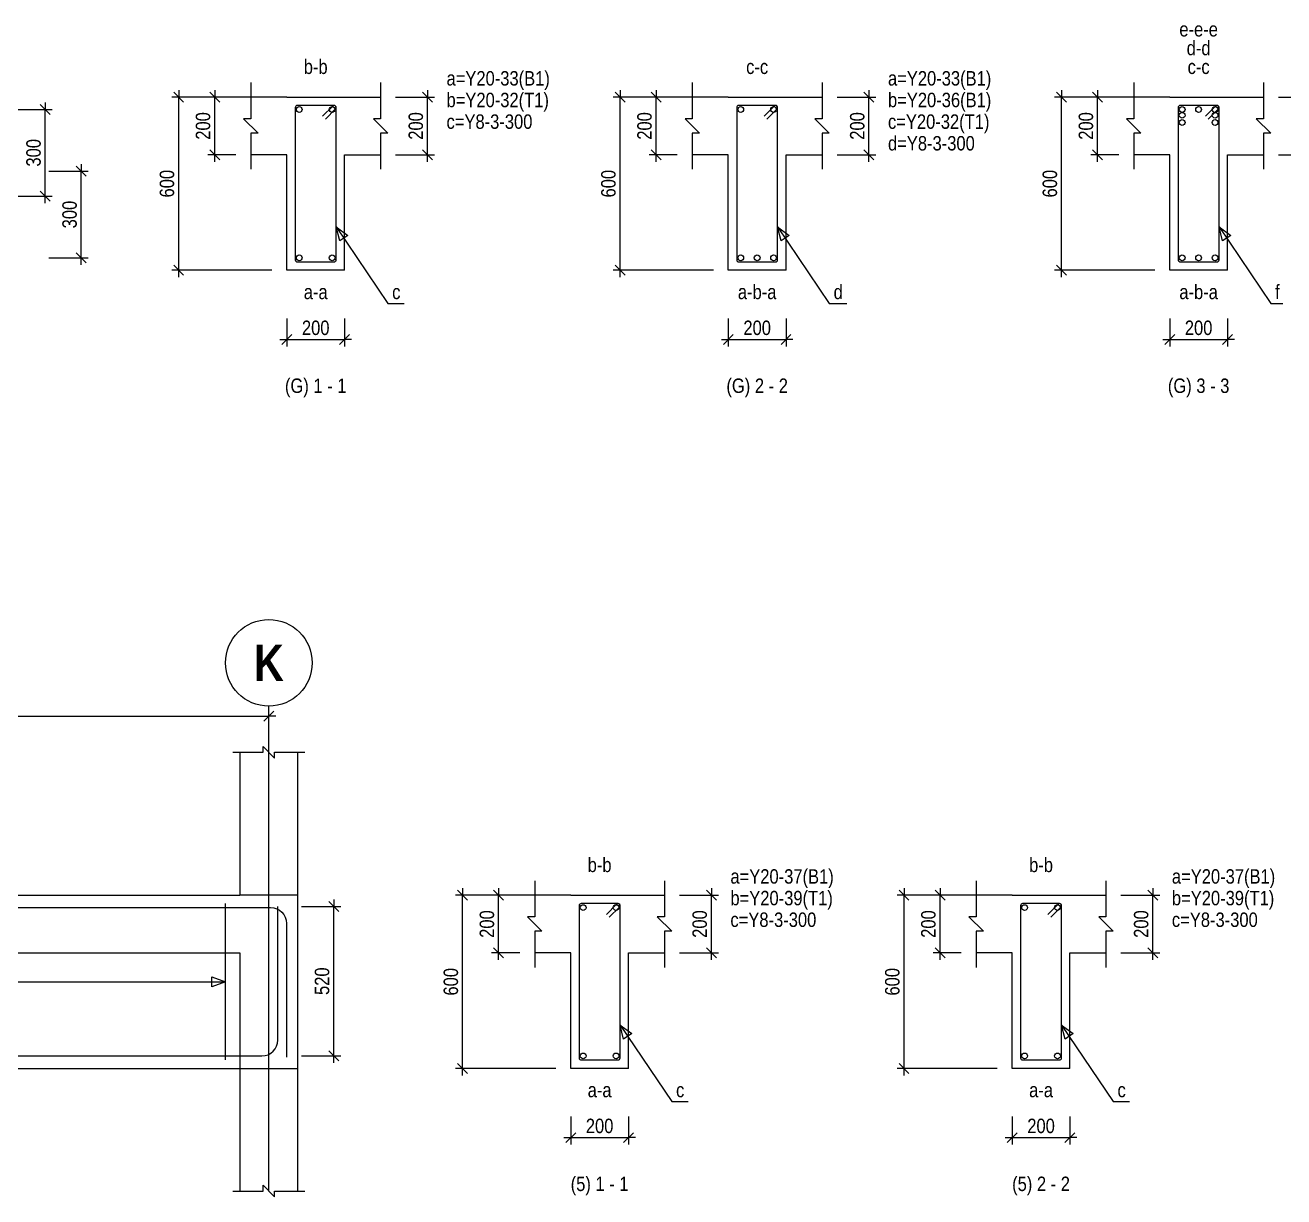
# Model space of a CAD drawing. Extents: x 0 to 206258, y -403073 to 0.
# Drawn here: x 53920 to 62645, y -246494 to -238376 of the extents above; entities that cross this region are included whole.
import ezdxf
from ezdxf.enums import TextEntityAlignment as Align
from ezdxf.lldxf.tags import DXFTag

# ---------------------------------------------------------------- set-up
doc = ezdxf.new("R2010")
doc.units = 0
doc.header["$LTSCALE"] = 1000
for name, color, linetype in [('Axis Circle(Dir 2)', 150, 'Continuous'), ('Axis Label(Dir 1)', 7, 'Continuous'), ('Axis Line(Dir 2)', 150, 'CENTER2'), ('Break Line', 5, 'Continuous'), ('Dimension Line', 5, 'Continuous'), ('Front Elevation Line', 40, 'Continuous'), ('Leader Line', 5, 'Continuous'), ('Link Line', 3, 'Continuous'), ('Rebar Label', 6, 'Continuous'), ('Rebar Line', 7, 'Continuous'), ('Section Label', 1, 'Continuous'), ('Top Rebar Label', 6, 'Continuous'), ('Top Rebar Line', 7, 'Continuous')]:
    doc.layers.add(name, color=color, linetype=linetype)
doc.layers.add('Beam Line(D)', color=112, linetype='Continuous', true_color=0x00bd5e)
doc.layers.add('Link Label', color=94, linetype='Continuous', true_color=0x008100)
doc.styles.add('Axis Label(Dir 1)', font='ARIALNB.TTF', dxfattribs={"height": 250})
doc.styles.add('Dimension Text', font='ARIALN.TTF', dxfattribs={"height": 100})
doc.styles.add('Link Label', font='ARIALN.TTF', dxfattribs={"height": 100})
doc.styles.add('Rebar Label', font='ARIALN.TTF', dxfattribs={"height": 100})
doc.styles.add('Section Label', font='ARIALN.TTF', dxfattribs={"height": 100})
doc.styles.add('Top Rebar Label', font='ARIALN.TTF', dxfattribs={"height": 100})
tags = doc.linetypes.add('CENTER2', pattern=[1.125, 0.75, -0.125, 0.125, -0.125]).pattern_tags.tags
tags[10:11] = [DXFTag(74, 4), DXFTag(75, 0), DXFTag(340, '0'), DXFTag(46, 0.0), DXFTag(50, 0.0), DXFTag(44, 0.0), DXFTag(45, 0.0)]
tags[8:9] = [DXFTag(74, 4), DXFTag(75, 0), DXFTag(340, '0'), DXFTag(46, 0.0), DXFTag(50, 0.0), DXFTag(44, 0.0), DXFTag(45, 0.0)]
tags[6:7] = [DXFTag(74, 4), DXFTag(75, 0), DXFTag(340, '0'), DXFTag(46, 0.0), DXFTag(50, 0.0), DXFTag(44, 0.0), DXFTag(45, 0.0)]
tags[4:5] = [DXFTag(74, 4), DXFTag(75, 0), DXFTag(340, '0'), DXFTag(46, 0.0), DXFTag(50, 0.0), DXFTag(44, 0.0), DXFTag(45, 0.0)]
doc.dimstyles.new('BEAM', dxfattribs={"dimtxt": 100, "dimasz": 30, "dimexe": 48.3, "dimexo": 103.5, "dimgap": 30, "dimtad": 1, "dimtoh": 1, "dimdec": 1, "dimlfac": 0.5, "dimdsep": 46, "dimtxsty": 'Dimension Text', "dimblk": 'PCDIM_TICK', "dimcen": 0.09, "dimclrd": 5, "dimclre": 5, "dimclrt": 5, "dimadec": 1, "dimazin": 0, "dimtp": 1, "dimtm": 1, "dimtfac": 1, "dimtdec": 4, "dimtofl": 0, "dimtmove": 0, "dimatfit": 3, "dimfxl": 1, "dimtolj": 1, "dimtzin": 0, "dimarcsym": 0})

# ---------------------------------------------------------------- blocks, each defined once
blk = doc.blocks.new('PCDIM_TICK')
at = {"layer": 'Dimension Line', "color": 0, "transparency": 33554687}
for p, q in [((1.15, 1.15), (-1.15, -1.15)), ((1.61, 0), (0, 0))]:
    blk.add_line(p, q, dxfattribs=at)
blk = doc.blocks.new('*U3134')
at = {"layer": 'Dimension Line', "color": 5, "true_color": 0x0000ff, "transparency": 16777216}
for p, q in [((56487.6, -238874.3), (56757.4, -238874.3)), ((56709.1, -239274.3), (56709.1, -238874.3)), ((56487.6, -239274.3), (56757.4, -239274.3))]:
    blk.add_line(p, q, dxfattribs=at)
at = {"layer": 'Dimension Line', "color": 5, "true_color": 0x0000ff, "transparency": 16777216, "xscale": 30, "yscale": 30}
for p, rotation in [((56709.1, -238874.3), 89.99999999999447), ((56709.1, -239274.3), 269.9999999999834)]:
    blk.add_blockref('PCDIM_TICK', p, dxfattribs=dict(at, rotation=rotation))
at = {"layer": 'Dimension Line', "color": 5, "true_color": 0x0000ff, "transparency": 16777216, "insert": (56679.1, -239074.3), "char_height": 100, "width": 182.775, "attachment_point": 8, "rotation": 90, "style": 'Dimension Text'}
blk.add_mtext('200', dxfattribs=at)
blk = doc.blocks.new('*U3135')
at = {"layer": 'Dimension Line', "color": 5, "true_color": 0x0000ff, "transparency": 16777216}
for p, q in [((55380.6, -238874.3), (55185.8, -238874.3)), ((55234.1, -239274.3), (55234.1, -238874.3)), ((55380.6, -239274.3), (55185.8, -239274.3))]:
    blk.add_line(p, q, dxfattribs=at)
at = {"layer": 'Dimension Line', "color": 5, "true_color": 0x0000ff, "transparency": 16777216, "xscale": 30, "yscale": 30}
for p, rotation in [((55234.1, -238874.3), 89.99999999999447), ((55234.1, -239274.3), 269.9999999999834)]:
    blk.add_blockref('PCDIM_TICK', p, dxfattribs=dict(at, rotation=rotation))
at = {"layer": 'Dimension Line', "color": 5, "true_color": 0x0000ff, "transparency": 16777216, "insert": (55204.1, -239074.3), "char_height": 100, "width": 182.775, "attachment_point": 8, "rotation": 90, "style": 'Dimension Text'}
blk.add_mtext('200', dxfattribs=at)
blk = doc.blocks.new('*U3136')
at = {"layer": 'Dimension Line', "color": 5, "true_color": 0x0000ff, "transparency": 16777216}
for p, q in [((55630.6, -238874.3), (54935.8, -238874.3)), ((54984.1, -240074.3), (54984.1, -238874.3)), ((55630.6, -240074.3), (54935.8, -240074.3))]:
    blk.add_line(p, q, dxfattribs=at)
at = {"layer": 'Dimension Line', "color": 5, "true_color": 0x0000ff, "transparency": 16777216, "xscale": 30, "yscale": 30}
for p, rotation in [((54984.1, -238874.3), 89.99999999999447), ((54984.1, -240074.3), 269.9999999999834)]:
    blk.add_blockref('PCDIM_TICK', p, dxfattribs=dict(at, rotation=rotation))
at = {"layer": 'Dimension Line', "color": 5, "true_color": 0x0000ff, "transparency": 16777216, "insert": (54954.1, -239474.3), "char_height": 100, "width": 181.97, "attachment_point": 8, "rotation": 90, "style": 'Dimension Text'}
blk.add_mtext('600', dxfattribs=at)
blk = doc.blocks.new('*U3137')
at = {"layer": 'Dimension Line', "color": 5, "true_color": 0x0000ff, "transparency": 16777216}
for p, q in [((55734.1, -240407.8), (55734.1, -240602.6)), ((56134.1, -240407.8), (56134.1, -240602.6)), ((55734.1, -240554.3), (56134.1, -240554.3))]:
    blk.add_line(p, q, dxfattribs=at)
at = {"layer": 'Dimension Line', "color": 5, "true_color": 0x0000ff, "transparency": 16777216, "xscale": 30, "yscale": 30, "rotation": 180.0000000000004}
blk.add_blockref('PCDIM_TICK', (55734.1, -240554.3), dxfattribs=at)
at = {"layer": 'Dimension Line', "color": 5, "true_color": 0x0000ff, "transparency": 16777216, "xscale": 30, "yscale": 30}
blk.add_blockref('PCDIM_TICK', (56134.1, -240554.3), dxfattribs=at)
at = {"layer": 'Dimension Line', "color": 5, "true_color": 0x0000ff, "transparency": 16777216, "insert": (55934.1, -240524.3), "char_height": 100, "width": 182.775, "attachment_point": 8, "style": 'Dimension Text'}
blk.add_mtext('200', dxfattribs=at)
blk = doc.blocks.new('*U3138')
at = {"layer": 'Dimension Line', "color": 5, "true_color": 0x0000ff, "transparency": 16777216}
for p, q in [((59547.8, -238874.3), (59817.6, -238874.3)), ((59769.3, -239274.3), (59769.3, -238874.3)), ((59547.8, -239274.3), (59817.6, -239274.3))]:
    blk.add_line(p, q, dxfattribs=at)
at = {"layer": 'Dimension Line', "color": 5, "true_color": 0x0000ff, "transparency": 16777216, "xscale": 30, "yscale": 30}
for p, rotation in [((59769.3, -238874.3), 89.99999999999447), ((59769.3, -239274.3), 269.9999999999834)]:
    blk.add_blockref('PCDIM_TICK', p, dxfattribs=dict(at, rotation=rotation))
at = {"layer": 'Dimension Line', "color": 5, "true_color": 0x0000ff, "transparency": 16777216, "insert": (59739.3, -239074.3), "char_height": 100, "width": 182.775, "attachment_point": 8, "rotation": 90, "style": 'Dimension Text'}
blk.add_mtext('200', dxfattribs=at)
blk = doc.blocks.new('*U3139')
at = {"layer": 'Dimension Line', "color": 5, "true_color": 0x0000ff, "transparency": 16777216}
for p, q in [((58440.8, -238874.3), (58246, -238874.3)), ((58294.3, -239274.3), (58294.3, -238874.3)), ((58440.8, -239274.3), (58246, -239274.3))]:
    blk.add_line(p, q, dxfattribs=at)
at = {"layer": 'Dimension Line', "color": 5, "true_color": 0x0000ff, "transparency": 16777216, "xscale": 30, "yscale": 30}
for p, rotation in [((58294.3, -238874.3), 89.99999999999447), ((58294.3, -239274.3), 269.9999999999834)]:
    blk.add_blockref('PCDIM_TICK', p, dxfattribs=dict(at, rotation=rotation))
at = {"layer": 'Dimension Line', "color": 5, "true_color": 0x0000ff, "transparency": 16777216, "insert": (58264.3, -239074.3), "char_height": 100, "width": 182.775, "attachment_point": 8, "rotation": 90, "style": 'Dimension Text'}
blk.add_mtext('200', dxfattribs=at)
blk = doc.blocks.new('*U3140')
at = {"layer": 'Dimension Line', "color": 5, "true_color": 0x0000ff, "transparency": 16777216}
for p, q in [((58690.8, -238874.3), (57996, -238874.3)), ((58044.3, -240074.3), (58044.3, -238874.3)), ((58690.8, -240074.3), (57996, -240074.3))]:
    blk.add_line(p, q, dxfattribs=at)
at = {"layer": 'Dimension Line', "color": 5, "true_color": 0x0000ff, "transparency": 16777216, "xscale": 30, "yscale": 30}
for p, rotation in [((58044.3, -238874.3), 89.99999999999447), ((58044.3, -240074.3), 269.9999999999834)]:
    blk.add_blockref('PCDIM_TICK', p, dxfattribs=dict(at, rotation=rotation))
at = {"layer": 'Dimension Line', "color": 5, "true_color": 0x0000ff, "transparency": 16777216, "insert": (58014.3, -239474.3), "char_height": 100, "width": 181.97, "attachment_point": 8, "rotation": 90, "style": 'Dimension Text'}
blk.add_mtext('600', dxfattribs=at)
blk = doc.blocks.new('*U3141')
at = {"layer": 'Dimension Line', "color": 5, "true_color": 0x0000ff, "transparency": 16777216}
for p, q in [((58794.3, -240407.8), (58794.3, -240602.6)), ((59194.3, -240407.8), (59194.3, -240602.6)), ((58794.3, -240554.3), (59194.3, -240554.3))]:
    blk.add_line(p, q, dxfattribs=at)
at = {"layer": 'Dimension Line', "color": 5, "true_color": 0x0000ff, "transparency": 16777216, "xscale": 30, "yscale": 30, "rotation": 180.0000000000004}
blk.add_blockref('PCDIM_TICK', (58794.3, -240554.3), dxfattribs=at)
at = {"layer": 'Dimension Line', "color": 5, "true_color": 0x0000ff, "transparency": 16777216, "xscale": 30, "yscale": 30}
blk.add_blockref('PCDIM_TICK', (59194.3, -240554.3), dxfattribs=at)
at = {"layer": 'Dimension Line', "color": 5, "true_color": 0x0000ff, "transparency": 16777216, "insert": (58994.3, -240524.3), "char_height": 100, "width": 182.775, "attachment_point": 8, "style": 'Dimension Text'}
blk.add_mtext('200', dxfattribs=at)
blk = doc.blocks.new('*U3142')
at = {"layer": 'Dimension Line', "color": 5, "true_color": 0x0000ff, "transparency": 16777216}
for p, q in [((62608, -238874.3), (62877.8, -238874.3)), ((62829.5, -239274.3), (62829.5, -238874.3)), ((62608, -239274.3), (62877.8, -239274.3))]:
    blk.add_line(p, q, dxfattribs=at)
at = {"layer": 'Dimension Line', "color": 5, "true_color": 0x0000ff, "transparency": 16777216, "xscale": 30, "yscale": 30}
for p, rotation in [((62829.5, -238874.3), 89.99999999999447), ((62829.5, -239274.3), 269.9999999999834)]:
    blk.add_blockref('PCDIM_TICK', p, dxfattribs=dict(at, rotation=rotation))
at = {"layer": 'Dimension Line', "color": 5, "true_color": 0x0000ff, "transparency": 16777216, "insert": (62799.5, -239074.3), "char_height": 100, "width": 182.775, "attachment_point": 8, "rotation": 90, "style": 'Dimension Text'}
blk.add_mtext('200', dxfattribs=at)
blk = doc.blocks.new('*U3143')
at = {"layer": 'Dimension Line', "color": 5, "true_color": 0x0000ff, "transparency": 16777216}
for p, q in [((61501, -238874.3), (61306.2, -238874.3)), ((61354.5, -239274.3), (61354.5, -238874.3)), ((61501, -239274.3), (61306.2, -239274.3))]:
    blk.add_line(p, q, dxfattribs=at)
at = {"layer": 'Dimension Line', "color": 5, "true_color": 0x0000ff, "transparency": 16777216, "xscale": 30, "yscale": 30}
for p, rotation in [((61354.5, -238874.3), 89.99999999999447), ((61354.5, -239274.3), 269.9999999999834)]:
    blk.add_blockref('PCDIM_TICK', p, dxfattribs=dict(at, rotation=rotation))
at = {"layer": 'Dimension Line', "color": 5, "true_color": 0x0000ff, "transparency": 16777216, "insert": (61324.5, -239074.3), "char_height": 100, "width": 182.775, "attachment_point": 8, "rotation": 90, "style": 'Dimension Text'}
blk.add_mtext('200', dxfattribs=at)
blk = doc.blocks.new('*U3144')
at = {"layer": 'Dimension Line', "color": 5, "true_color": 0x0000ff, "transparency": 16777216}
for p, q in [((61751, -238874.3), (61056.2, -238874.3)), ((61104.5, -240074.3), (61104.5, -238874.3)), ((61751, -240074.3), (61056.2, -240074.3))]:
    blk.add_line(p, q, dxfattribs=at)
at = {"layer": 'Dimension Line', "color": 5, "true_color": 0x0000ff, "transparency": 16777216, "xscale": 30, "yscale": 30}
for p, rotation in [((61104.5, -238874.3), 89.99999999999447), ((61104.5, -240074.3), 269.9999999999834)]:
    blk.add_blockref('PCDIM_TICK', p, dxfattribs=dict(at, rotation=rotation))
at = {"layer": 'Dimension Line', "color": 5, "true_color": 0x0000ff, "transparency": 16777216, "insert": (61074.5, -239474.3), "char_height": 100, "width": 181.97, "attachment_point": 8, "rotation": 90, "style": 'Dimension Text'}
blk.add_mtext('600', dxfattribs=at)
blk = doc.blocks.new('*U3145')
at = {"layer": 'Dimension Line', "color": 5, "true_color": 0x0000ff, "transparency": 16777216}
for p, q in [((61854.5, -240407.8), (61854.5, -240602.6)), ((62254.5, -240407.8), (62254.5, -240602.6)), ((61854.5, -240554.3), (62254.5, -240554.3))]:
    blk.add_line(p, q, dxfattribs=at)
at = {"layer": 'Dimension Line', "color": 5, "true_color": 0x0000ff, "transparency": 16777216, "xscale": 30, "yscale": 30, "rotation": 180.0000000000004}
blk.add_blockref('PCDIM_TICK', (61854.5, -240554.3), dxfattribs=at)
at = {"layer": 'Dimension Line', "color": 5, "true_color": 0x0000ff, "transparency": 16777216, "xscale": 30, "yscale": 30}
blk.add_blockref('PCDIM_TICK', (62254.5, -240554.3), dxfattribs=at)
at = {"layer": 'Dimension Line', "color": 5, "true_color": 0x0000ff, "transparency": 16777216, "insert": (62054.5, -240524.3), "char_height": 100, "width": 182.775, "attachment_point": 8, "style": 'Dimension Text'}
blk.add_mtext('200', dxfattribs=at)
blk = doc.blocks.new('*U3147')
at = {"layer": 'Dimension Line', "color": 5, "true_color": 0x0000ff, "transparency": 16777216}
for p, q in [((53834.6, -238960.3), (54107.4, -238960.3)), ((54059.1, -239560.3), (54059.1, -238960.3)), ((53834.6, -239560.3), (54107.4, -239560.3))]:
    blk.add_line(p, q, dxfattribs=at)
at = {"layer": 'Dimension Line', "color": 5, "true_color": 0x0000ff, "transparency": 16777216, "xscale": 30, "yscale": 30}
for p, rotation in [((54059.1, -238960.3), 89.99999999999447), ((54059.1, -239560.3), 269.9999999999834)]:
    blk.add_blockref('PCDIM_TICK', p, dxfattribs=dict(at, rotation=rotation))
at = {"layer": 'Dimension Line', "color": 5, "true_color": 0x0000ff, "transparency": 16777216, "insert": (54029.1, -239260.3), "char_height": 100, "width": 181.501, "attachment_point": 8, "rotation": 90, "style": 'Dimension Text'}
blk.add_mtext('300', dxfattribs=at)
blk = doc.blocks.new('*U3148')
at = {"layer": 'Dimension Line', "color": 5, "true_color": 0x0000ff, "transparency": 16777216}
for p, q in [((54084.6, -239388.3), (54357.4, -239388.3)), ((54309.1, -239988.3), (54309.1, -239388.3)), ((54084.6, -239988.3), (54357.4, -239988.3))]:
    blk.add_line(p, q, dxfattribs=at)
at = {"layer": 'Dimension Line', "color": 5, "true_color": 0x0000ff, "transparency": 16777216, "xscale": 30, "yscale": 30}
for p, rotation in [((54309.1, -239388.3), 89.99999999999447), ((54309.1, -239988.3), 269.9999999999834)]:
    blk.add_blockref('PCDIM_TICK', p, dxfattribs=dict(at, rotation=rotation))
at = {"layer": 'Dimension Line', "color": 5, "true_color": 0x0000ff, "transparency": 16777216, "insert": (54279.1, -239688.3), "char_height": 100, "width": 181.501, "attachment_point": 8, "rotation": 90, "style": 'Dimension Text'}
blk.add_mtext('300', dxfattribs=at)
blk = doc.blocks.new('*U3200')
at = {"layer": 'Dimension Line', "color": 5, "true_color": 0x0000ff, "transparency": 16777216}
for p, q in [((58455.6, -244404.3), (58725.4, -244404.3)), ((58677.1, -244804.3), (58677.1, -244404.3)), ((58455.6, -244804.3), (58725.4, -244804.3))]:
    blk.add_line(p, q, dxfattribs=at)
at = {"layer": 'Dimension Line', "color": 5, "true_color": 0x0000ff, "transparency": 16777216, "xscale": 30, "yscale": 30}
for p, rotation in [((58677.1, -244404.3), 89.99999999999447), ((58677.1, -244804.3), 269.9999999999834)]:
    blk.add_blockref('PCDIM_TICK', p, dxfattribs=dict(at, rotation=rotation))
at = {"layer": 'Dimension Line', "color": 5, "true_color": 0x0000ff, "transparency": 16777216, "insert": (58647.1, -244604.3), "char_height": 100, "width": 182.775, "attachment_point": 8, "rotation": 90, "style": 'Dimension Text'}
blk.add_mtext('200', dxfattribs=at)
blk = doc.blocks.new('*U3201')
at = {"layer": 'Dimension Line', "color": 5, "true_color": 0x0000ff, "transparency": 16777216}
for p, q in [((57348.6, -244404.3), (57153.8, -244404.3)), ((57202.1, -244804.3), (57202.1, -244404.3)), ((57348.6, -244804.3), (57153.8, -244804.3))]:
    blk.add_line(p, q, dxfattribs=at)
at = {"layer": 'Dimension Line', "color": 5, "true_color": 0x0000ff, "transparency": 16777216, "xscale": 30, "yscale": 30}
for p, rotation in [((57202.1, -244404.3), 89.99999999999447), ((57202.1, -244804.3), 269.9999999999834)]:
    blk.add_blockref('PCDIM_TICK', p, dxfattribs=dict(at, rotation=rotation))
at = {"layer": 'Dimension Line', "color": 5, "true_color": 0x0000ff, "transparency": 16777216, "insert": (57172.1, -244604.3), "char_height": 100, "width": 182.775, "attachment_point": 8, "rotation": 90, "style": 'Dimension Text'}
blk.add_mtext('200', dxfattribs=at)
blk = doc.blocks.new('*U3202')
at = {"layer": 'Dimension Line', "color": 5, "true_color": 0x0000ff, "transparency": 16777216}
for p, q in [((57598.6, -244404.3), (56903.8, -244404.3)), ((56952.1, -245604.3), (56952.1, -244404.3)), ((57598.6, -245604.3), (56903.8, -245604.3))]:
    blk.add_line(p, q, dxfattribs=at)
at = {"layer": 'Dimension Line', "color": 5, "true_color": 0x0000ff, "transparency": 16777216, "xscale": 30, "yscale": 30}
for p, rotation in [((56952.1, -244404.3), 89.99999999999447), ((56952.1, -245604.3), 269.9999999999834)]:
    blk.add_blockref('PCDIM_TICK', p, dxfattribs=dict(at, rotation=rotation))
at = {"layer": 'Dimension Line', "color": 5, "true_color": 0x0000ff, "transparency": 16777216, "insert": (56922.1, -245004.3), "char_height": 100, "width": 181.97, "attachment_point": 8, "rotation": 90, "style": 'Dimension Text'}
blk.add_mtext('600', dxfattribs=at)
blk = doc.blocks.new('*U3203')
at = {"layer": 'Dimension Line', "color": 5, "true_color": 0x0000ff, "transparency": 16777216}
for p, q in [((57702.1, -245937.8), (57702.1, -246132.6)), ((58102.1, -245937.8), (58102.1, -246132.6)), ((57702.1, -246084.3), (58102.1, -246084.3))]:
    blk.add_line(p, q, dxfattribs=at)
at = {"layer": 'Dimension Line', "color": 5, "true_color": 0x0000ff, "transparency": 16777216, "xscale": 30, "yscale": 30, "rotation": 180.0000000000004}
blk.add_blockref('PCDIM_TICK', (57702.1, -246084.3), dxfattribs=at)
at = {"layer": 'Dimension Line', "color": 5, "true_color": 0x0000ff, "transparency": 16777216, "xscale": 30, "yscale": 30}
blk.add_blockref('PCDIM_TICK', (58102.1, -246084.3), dxfattribs=at)
at = {"layer": 'Dimension Line', "color": 5, "true_color": 0x0000ff, "transparency": 16777216, "insert": (57902.1, -246054.3), "char_height": 100, "width": 182.775, "attachment_point": 8, "style": 'Dimension Text'}
blk.add_mtext('200', dxfattribs=at)
blk = doc.blocks.new('*U3204')
at = {"layer": 'Dimension Line', "color": 5, "true_color": 0x0000ff, "transparency": 16777216}
for p, q in [((61515.8, -244404.3), (61785.6, -244404.3)), ((61737.3, -244804.3), (61737.3, -244404.3)), ((61515.8, -244804.3), (61785.6, -244804.3))]:
    blk.add_line(p, q, dxfattribs=at)
at = {"layer": 'Dimension Line', "color": 5, "true_color": 0x0000ff, "transparency": 16777216, "xscale": 30, "yscale": 30}
for p, rotation in [((61737.3, -244404.3), 89.99999999999447), ((61737.3, -244804.3), 269.9999999999834)]:
    blk.add_blockref('PCDIM_TICK', p, dxfattribs=dict(at, rotation=rotation))
at = {"layer": 'Dimension Line', "color": 5, "true_color": 0x0000ff, "transparency": 16777216, "insert": (61707.3, -244604.3), "char_height": 100, "width": 182.775, "attachment_point": 8, "rotation": 90, "style": 'Dimension Text'}
blk.add_mtext('200', dxfattribs=at)
blk = doc.blocks.new('*U3205')
at = {"layer": 'Dimension Line', "color": 5, "true_color": 0x0000ff, "transparency": 16777216}
for p, q in [((60408.8, -244404.3), (60214, -244404.3)), ((60262.3, -244804.3), (60262.3, -244404.3)), ((60408.8, -244804.3), (60214, -244804.3))]:
    blk.add_line(p, q, dxfattribs=at)
at = {"layer": 'Dimension Line', "color": 5, "true_color": 0x0000ff, "transparency": 16777216, "xscale": 30, "yscale": 30}
for p, rotation in [((60262.3, -244404.3), 89.99999999999447), ((60262.3, -244804.3), 269.9999999999834)]:
    blk.add_blockref('PCDIM_TICK', p, dxfattribs=dict(at, rotation=rotation))
at = {"layer": 'Dimension Line', "color": 5, "true_color": 0x0000ff, "transparency": 16777216, "insert": (60232.3, -244604.3), "char_height": 100, "width": 182.775, "attachment_point": 8, "rotation": 90, "style": 'Dimension Text'}
blk.add_mtext('200', dxfattribs=at)
blk = doc.blocks.new('*U3206')
at = {"layer": 'Dimension Line', "color": 5, "true_color": 0x0000ff, "transparency": 16777216}
for p, q in [((60658.8, -244404.3), (59964, -244404.3)), ((60012.3, -245604.3), (60012.3, -244404.3)), ((60658.8, -245604.3), (59964, -245604.3))]:
    blk.add_line(p, q, dxfattribs=at)
at = {"layer": 'Dimension Line', "color": 5, "true_color": 0x0000ff, "transparency": 16777216, "xscale": 30, "yscale": 30}
for p, rotation in [((60012.3, -244404.3), 89.99999999999447), ((60012.3, -245604.3), 269.9999999999834)]:
    blk.add_blockref('PCDIM_TICK', p, dxfattribs=dict(at, rotation=rotation))
at = {"layer": 'Dimension Line', "color": 5, "true_color": 0x0000ff, "transparency": 16777216, "insert": (59982.3, -245004.3), "char_height": 100, "width": 181.97, "attachment_point": 8, "rotation": 90, "style": 'Dimension Text'}
blk.add_mtext('600', dxfattribs=at)
blk = doc.blocks.new('*U3207')
at = {"layer": 'Dimension Line', "color": 5, "true_color": 0x0000ff, "transparency": 16777216}
for p, q in [((60762.3, -245937.8), (60762.3, -246132.6)), ((61162.3, -245937.8), (61162.3, -246132.6)), ((60762.3, -246084.3), (61162.3, -246084.3))]:
    blk.add_line(p, q, dxfattribs=at)
at = {"layer": 'Dimension Line', "color": 5, "true_color": 0x0000ff, "transparency": 16777216, "xscale": 30, "yscale": 30, "rotation": 180.0000000000004}
blk.add_blockref('PCDIM_TICK', (60762.3, -246084.3), dxfattribs=at)
at = {"layer": 'Dimension Line', "color": 5, "true_color": 0x0000ff, "transparency": 16777216, "xscale": 30, "yscale": 30}
blk.add_blockref('PCDIM_TICK', (61162.3, -246084.3), dxfattribs=at)
at = {"layer": 'Dimension Line', "color": 5, "true_color": 0x0000ff, "transparency": 16777216, "insert": (60962.3, -246054.3), "char_height": 100, "width": 182.775, "attachment_point": 8, "style": 'Dimension Text'}
blk.add_mtext('200', dxfattribs=at)
blk = doc.blocks.new('*U3213')
at = {"layer": 'Dimension Line', "color": 5, "true_color": 0x0000ff, "transparency": 16777216}
for p, q in [((55834.6, -244482.3), (56107.4, -244482.3)), ((56059.1, -245518.3), (56059.1, -244482.3)), ((55834.6, -245518.3), (56107.4, -245518.3))]:
    blk.add_line(p, q, dxfattribs=at)
at = {"layer": 'Dimension Line', "color": 5, "true_color": 0x0000ff, "transparency": 16777216, "xscale": 30, "yscale": 30}
for p, rotation in [((56059.1, -244482.3), 89.99999999999447), ((56059.1, -245518.3), 269.9999999999834)]:
    blk.add_blockref('PCDIM_TICK', p, dxfattribs=dict(at, rotation=rotation))
at = {"layer": 'Dimension Line', "color": 5, "true_color": 0x0000ff, "transparency": 16777216, "insert": (56029.1, -245000.3), "char_height": 100, "width": 181.501, "attachment_point": 8, "rotation": 90, "style": 'Dimension Text'}
blk.add_mtext('520', dxfattribs=at)
blk = doc.blocks.new('*U3214')
at = {"layer": 'Dimension Line', "color": 5, "true_color": 0x0000ff, "transparency": 16777216}
for p, q in [((45409.1, -243310.8), (45409.1, -243116)), ((45409.1, -243164.3), (55609.1, -243164.3)), ((55609.1, -243310.8), (55609.1, -243116))]:
    blk.add_line(p, q, dxfattribs=at)
at = {"layer": 'Dimension Line', "color": 5, "true_color": 0x0000ff, "transparency": 16777216, "xscale": 30, "yscale": 30, "rotation": 180.0000000000004}
blk.add_blockref('PCDIM_TICK', (45409.1, -243164.3), dxfattribs=at)
at = {"layer": 'Dimension Line', "color": 5, "true_color": 0x0000ff, "transparency": 16777216, "xscale": 30, "yscale": 30}
blk.add_blockref('PCDIM_TICK', (55609.1, -243164.3), dxfattribs=at)
at = {"layer": 'Dimension Line', "color": 5, "true_color": 0x0000ff, "transparency": 16777216, "insert": (50509.1, -243134.3), "char_height": 100, "width": 245.979, "attachment_point": 8, "style": 'Dimension Text'}
blk.add_mtext('5100', dxfattribs=at)

msp = doc.modelspace()

# ---------------------------------------------------------------- linework, layer by layer
at = {"layer": 'Axis Circle(Dir 2)', "transparency": 33554687}
msp.add_circle((55609.057, -242794.284), 300, dxfattribs=at)
at = {"layer": 'Axis Line(Dir 2)', "transparency": 33554687}
msp.add_lwpolyline([(55609.057, -246454.284), (55609.057, -243094.284)], dxfattribs=at)
at = {"layer": 'Beam Line(D)', "transparency": 33554687}
for points in [[(55734.056, -238874.284), (55484.056, -238874.284)], [(55734.056, -238874.284), (56134.056, -238874.284)], [(55734.056, -238874.284), (55734.056, -238874.284)], [(56134.056, -238874.284), (56134.056, -238874.284)], [(56134.056, -238874.284), (56384.056, -238874.284)], [(58794.295, -238874.284), (58544.295, -238874.284)], [(58794.295, -238874.284), (59194.295, -238874.284)], [(58794.295, -238874.284), (58794.295, -238874.284)], [(59194.295, -238874.284), (59194.295, -238874.284)], [(59194.295, -238874.284), (59444.295, -238874.284)], [(61854.533, -238874.284), (61604.533, -238874.284)], [(61854.533, -238874.284), (62254.533, -238874.284)], [(61854.533, -238874.284), (61854.533, -238874.284)], [(62254.533, -238874.284), (62254.533, -238874.284)], [(62254.533, -238874.284), (62504.533, -238874.284)], [(56134.056, -240074.284), (55734.056, -240074.284), (55734.056, -239274.284), (55484.056, -239274.284)], [(56134.056, -240074.284), (56134.056, -239274.284), (56384.056, -239274.284)], [(59194.295, -240074.284), (58794.295, -240074.284), (58794.295, -239274.284), (58544.295, -239274.284)], [(59194.295, -240074.284), (59194.295, -239274.284), (59444.295, -239274.284)], [(62254.533, -240074.284), (61854.533, -240074.284), (61854.533, -239274.284), (61604.533, -239274.284)], [(62254.533, -240074.284), (62254.533, -239274.284), (62504.533, -239274.284)], [(55409.057, -243414.284), (55409.057, -244404.284)], [(55809.057, -244404.284), (55809.057, -243414.284)], [(46009.057, -244404.284), (55409.057, -244404.284)], [(55809.057, -246454.284), (55809.057, -244404.284)], [(57702.057, -244404.284), (57452.057, -244404.284)], [(57702.057, -244404.284), (58102.057, -244404.284)], [(57702.057, -244404.284), (57702.057, -244404.284)], [(58102.057, -244404.284), (58102.057, -244404.284)], [(58102.057, -244404.284), (58352.057, -244404.284)], [(60762.296, -244404.284), (60512.296, -244404.284)], [(60762.296, -244404.284), (61162.296, -244404.284)], [(60762.296, -244404.284), (60762.296, -244404.284)], [(61162.296, -244404.284), (61162.296, -244404.284)], [(61162.296, -244404.284), (61412.296, -244404.284)], [(58102.057, -245604.284), (57702.057, -245604.284), (57702.057, -244804.284), (57452.057, -244804.284)], [(58102.057, -245604.284), (58102.057, -244804.284), (58352.057, -244804.284)], [(61162.296, -245604.284), (60762.296, -245604.284), (60762.296, -244804.284), (60512.296, -244804.284)], [(61162.296, -245604.284), (61162.296, -244804.284), (61412.296, -244804.284)], [(46009.057, -245604.284), (55409.057, -245604.284)], [(55409.057, -245604.284), (55409.057, -246454.284)]]:
    msp.add_lwpolyline(points, dxfattribs=at)
at = {"layer": 'Break Line', "transparency": 33554687}
for points in [[(55484.056, -238774.284), (55484.056, -239024.284), (55434.056, -239024.284), (55534.056, -239124.284), (55484.056, -239124.284), (55484.056, -239374.284)], [(56384.056, -238774.284), (56384.056, -239024.284), (56334.056, -239024.284), (56434.056, -239124.284), (56384.056, -239124.284), (56384.056, -239374.284)], [(58544.295, -238774.284), (58544.295, -239024.284), (58494.295, -239024.284), (58594.295, -239124.284), (58544.295, -239124.284), (58544.295, -239374.284)], [(59444.295, -238774.284), (59444.295, -239024.284), (59394.295, -239024.284), (59494.295, -239124.284), (59444.295, -239124.284), (59444.295, -239374.284)], [(61604.533, -238774.284), (61604.533, -239024.284), (61554.533, -239024.284), (61654.533, -239124.284), (61604.533, -239124.284), (61604.533, -239374.284)], [(62504.533, -238774.284), (62504.533, -239024.284), (62454.533, -239024.284), (62554.533, -239124.284), (62504.533, -239124.284), (62504.533, -239374.284)], [(55359.057, -243414.284), (55569.057, -243414.284), (55569.057, -243374.284), (55649.057, -243454.284), (55649.057, -243414.284), (55859.057, -243414.284)], [(57452.057, -244304.284), (57452.057, -244554.284), (57402.057, -244554.284), (57502.057, -244654.284), (57452.057, -244654.284), (57452.057, -244904.284)], [(58352.057, -244304.284), (58352.057, -244554.284), (58302.057, -244554.284), (58402.057, -244654.284), (58352.057, -244654.284), (58352.057, -244904.284)], [(60512.296, -244304.284), (60512.296, -244554.284), (60462.296, -244554.284), (60562.296, -244654.284), (60512.296, -244654.284), (60512.296, -244904.284)], [(61412.296, -244304.284), (61412.296, -244554.284), (61362.296, -244554.284), (61462.296, -244654.284), (61412.296, -244654.284), (61412.296, -244904.284)], [(55359.057, -246454.284), (55569.057, -246454.284), (55569.057, -246414.284), (55649.057, -246494.284), (55649.057, -246454.284), (55859.057, -246454.284)]]:
    msp.add_lwpolyline(points, dxfattribs=at)
at = {"layer": 'Front Elevation Line', "transparency": 33554687}
for points in [[(41409.057, -244404.284), (55409.057, -244404.284)], [(55809.057, -244404.284), (55409.057, -244404.284)], [(55809.057, -245604.284), (55809.057, -244404.284)], [(41409.057, -244804.284), (55409.057, -244804.284)], [(55409.057, -244804.284), (55409.057, -245604.284)], [(55409.057, -245604.284), (55809.057, -245604.284)]]:
    msp.add_lwpolyline(points, dxfattribs=at)
at = {"layer": 'Leader Line', "transparency": 33554687}
for points in [[(56156.997, -239833.01), (56100.313, -239871.298), (56076.057, -239774.285), (56156.997, -239833.01)], [(56076.057, -239774.285), (56434.056, -240304.284), (56547.185, -240304.284)], [(59217.236, -239833.009), (59160.552, -239871.298), (59136.295, -239774.284), (59217.236, -239833.009)], [(59136.295, -239774.284), (59494.295, -240304.284), (59615.106, -240304.284)], [(62277.474, -239833.009), (62220.79, -239871.297), (62196.533, -239774.284), (62277.474, -239833.009)], [(62196.533, -239774.284), (62554.533, -240304.284), (62637.129, -240304.284)], [(52363.701, -245004.284), (55309.056, -245004.284), (55215.087, -245038.486), (55215.087, -244970.082), (55309.056, -245004.284)], [(58124.998, -245363.008), (58068.314, -245401.297), (58044.057, -245304.283), (58124.998, -245363.008)], [(58044.057, -245304.283), (58402.057, -245834.284), (58515.187, -245834.284)], [(61185.236, -245363.008), (61128.552, -245401.296), (61104.295, -245304.283), (61185.236, -245363.008)], [(61104.295, -245304.283), (61462.296, -245834.284), (61575.425, -245834.284)]]:
    msp.add_lwpolyline(points, dxfattribs=at)
at = {"layer": 'Link Line', "transparency": 33554687}
msp.add_line((55309.056, -245546.284), (55309.056, -244462.284), dxfattribs=at)
for points in [[(56001.245, -239026.894), (56071.956, -238956.183, 0.66817864), (56062.056, -238932.284), (55806.056, -238932.284, 0.41421356), (55792.056, -238946.284), (55792.056, -240002.284, 0.41421356), (55806.056, -240016.284), (56062.056, -240016.284, 0.41421356), (56076.056, -240002.284), (56076.056, -238946.284, 0.66817864), (56052.157, -238936.384), (55981.446, -239007.095)], [(59061.484, -239026.894), (59132.194, -238956.183, 0.66817864), (59122.295, -238932.284), (58866.295, -238932.284, 0.41421356), (58852.295, -238946.284), (58852.295, -240002.284, 0.41421356), (58866.295, -240016.284), (59122.295, -240016.284, 0.41421356), (59136.295, -240002.284), (59136.295, -238946.284, 0.66817864), (59112.395, -238936.384), (59041.685, -239007.095)], [(62121.722, -239026.894), (62192.433, -238956.183, 0.66817864), (62182.533, -238932.284), (61926.533, -238932.284, 0.41421356), (61912.533, -238946.284), (61912.533, -240002.284, 0.41421356), (61926.533, -240016.284), (62182.533, -240016.284, 0.41421356), (62196.533, -240002.284), (62196.533, -238946.284, 0.66817864), (62172.634, -238936.384), (62101.923, -239007.095)], [(57969.246, -244556.894), (58039.957, -244486.183, 0.66817864), (58030.057, -244462.284), (57774.057, -244462.284, 0.41421356), (57760.057, -244476.284), (57760.057, -245532.284, 0.41421356), (57774.057, -245546.284), (58030.057, -245546.284, 0.41421356), (58044.057, -245532.284), (58044.057, -244476.284, 0.66817864), (58020.158, -244466.384), (57949.447, -244537.095)], [(61029.485, -244556.894), (61100.195, -244486.183, 0.66817864), (61090.296, -244462.284), (60834.296, -244462.284, 0.41421356), (60820.296, -244476.284), (60820.296, -245532.284, 0.41421356), (60834.296, -245546.284), (61090.296, -245546.284, 0.41421356), (61104.296, -245532.284), (61104.296, -244476.284, 0.66817864), (61080.396, -244466.384), (61009.686, -244537.095)]]:
    msp.add_lwpolyline(points, format="xyb", dxfattribs=at)
at = {"layer": 'Rebar Line', "transparency": 33554687}
msp.add_lwpolyline([(41207.057, -244482.284), (41207.057, -245408.328, 0.41421356), (41317.013, -245518.284), (55561.101, -245518.284, 0.41421354), (55671.057, -245408.328), (55671.057, -244482.284)], format="xyb", dxfattribs=at)
for centre in [(55820.056, -238960.284), (56048.056, -238960.284), (58880.295, -238960.284), (59108.295, -238960.284), (61940.533, -238960.284), (61940.533, -239000.284), (62054.533, -238960.284), (62168.533, -238960.284), (62168.533, -239000.284), (61940.533, -239050.284), (62168.533, -239050.284), (55820.056, -239988.284), (56048.056, -239988.284), (58880.295, -239988.284), (58994.295, -239988.284), (59108.295, -239988.284), (61940.533, -239988.284), (62054.533, -239988.284), (62168.533, -239988.284), (57788.057, -244490.284), (58016.057, -244490.284), (60848.296, -244490.284), (61076.296, -244490.284), (57788.057, -245518.284), (58016.057, -245518.284), (60848.296, -245518.284), (61076.296, -245518.284)]:
    msp.add_circle(centre, 20, dxfattribs=at)
at = {"layer": 'Top Rebar Line', "transparency": 33554687}
msp.add_lwpolyline([(41147.057, -245526.284), (41147.057, -244600.239, -0.41421356), (41257.013, -244490.284), (55621.101, -244490.284, -0.41421356), (55731.057, -244600.239), (55731.057, -245526.284)], format="xyb", dxfattribs=at)

# ---------------------------------------------------------------- texts
at = {"layer": 'Axis Label(Dir 1)', "transparency": 33554687, "style": 'Axis Label(Dir 1)'}
msp.add_text('K', height=250, dxfattribs=at).set_placement((55609.057, -242794.284), align=Align.MIDDLE_CENTER)
at = {"layer": 'Link Label', "transparency": 33554687, "style": 'Link Label'}
for s, p in [(' c=Y8-3-300', (56809.056, -239094.284)), (' d=Y8-3-300', (59869.295, -239244.284)), ('c', (56464.056, -240274.284)), ('d', (59524.295, -240274.284)), ('f', (62584.533, -240274.284)), (' c=Y8-3-300', (58777.057, -244624.284)), (' c=Y8-3-300', (61837.296, -244624.284)), ('c', (58432.057, -245804.284)), ('c', (61492.296, -245804.284))]:
    msp.add_text(s, height=100, dxfattribs=at).set_placement(p)
at = {"layer": 'Rebar Label', "transparency": 33554687, "style": 'Rebar Label'}
for s, p in [('e-e-e', (62054.533, -238484.284)), ('d-d', (62054.533, -238614.284)), ('b-b', (55934.056, -238744.284)), ('c-c', (58994.295, -238744.284)), ('c-c', (62054.533, -238744.284)), ('a-a', (55934.056, -240304.284)), ('a-b-a', (58994.295, -240304.284)), ('a-b-a', (62054.533, -240304.284)), ('b-b', (57902.057, -244274.284)), ('b-b', (60962.296, -244274.284)), ('a-a', (57902.057, -245834.284)), ('a-a', (60962.296, -245834.284))]:
    msp.add_text(s, height=100, dxfattribs=at).set_placement(p, align=Align.BOTTOM_CENTER)
for s, p in [(' a=Y20-33(B1)', (56809.056, -238794.284)), (' a=Y20-33(B1)', (59869.295, -238794.284)), (' b=Y20-36(B1)', (59869.295, -238944.284)), (' a=Y20-37(B1)', (58777.057, -244324.284)), (' a=Y20-37(B1)', (61837.296, -244324.284))]:
    msp.add_text(s, height=100, dxfattribs=at).set_placement(p)
at = {"layer": 'Section Label', "transparency": 33554687, "style": 'Section Label'}
for s, p in [('(G) 1 - 1', (55934.056, -240954.284)), ('(G) 2 - 2', (58994.295, -240954.284)), ('(G) 3 - 3', (62054.533, -240954.284)), ('(5) 1 - 1', (57902.057, -246484.284)), ('(5) 2 - 2', (60962.296, -246484.284))]:
    msp.add_text(s, height=100, dxfattribs=at).set_placement(p, align=Align.BOTTOM_CENTER)
at = {"layer": 'Top Rebar Label', "transparency": 33554687, "style": 'Top Rebar Label'}
for s, p in [(' b=Y20-32(T1)', (56809.056, -238944.284)), (' c=Y20-32(T1)', (59869.295, -239094.284)), (' b=Y20-39(T1)', (58777.057, -244474.284)), (' b=Y20-39(T1)', (61837.296, -244474.284))]:
    msp.add_text(s, height=100, dxfattribs=at).set_placement(p)

# ---------------------------------------------------------------- dimensions: what is measured, and where the dimension line sits
at = {"layer": 'Dimension Line', "transparency": 33554687}
for base, p1, p2, angle, text, picture, middle in [((54984.056, -239474.284), (55734.056, -240074.284), (55734.056, -238874.284), 90, '600', '*U3136', (54984.056, -239474.284)), ((55234.056, -239074.284), (55484.056, -239274.284), (55484.056, -238874.284), 90, '200', '*U3135', (55234.056, -239074.284)), ((56709.056, -239074.284), (56384.056, -239274.284), (56384.056, -238874.284), 90, '200', '*U3134', (56709.056, -239074.284)), ((58044.295, -239474.284), (58794.295, -240074.284), (58794.295, -238874.284), 90, '600', '*U3140', (58044.295, -239474.284)), ((58294.295, -239074.284), (58544.295, -239274.284), (58544.295, -238874.284), 90, '200', '*U3139', (58294.295, -239074.284)), ((59769.295, -239074.284), (59444.295, -239274.284), (59444.295, -238874.284), 90, '200', '*U3138', (59769.295, -239074.284)), ((61104.533, -239474.284), (61854.533, -240074.284), (61854.533, -238874.284), 90, '600', '*U3144', (61104.533, -239474.284)), ((61354.533, -239074.284), (61604.533, -239274.284), (61604.533, -238874.284), 90, '200', '*U3143', (61354.533, -239074.284)), ((62829.533, -239074.284), (62504.533, -239274.284), (62504.533, -238874.284), 90, '200', '*U3142', (62829.533, -239074.284)), ((54059.056, -239260.284), (53731.056, -239560.284), (53731.056, -238960.284), 90, '300', '*U3147', (54059.056, -239260.284)), ((54309.056, -239688.283), (53981.056, -239988.283), (53981.056, -239388.283), 90.0000489, '300', '*U3148', (54309.056, -239688.283)), ((56952.057, -245004.284), (57702.057, -245604.284), (57702.057, -244404.284), 90, '600', '*U3202', (56952.057, -245004.284)), ((57202.057, -244604.284), (57452.057, -244804.284), (57452.057, -244404.284), 90, '200', '*U3201', (57202.057, -244604.284)), ((58677.057, -244604.284), (58352.057, -244804.284), (58352.057, -244404.284), 90, '200', '*U3200', (58677.057, -244604.284)), ((60012.296, -245004.284), (60762.296, -245604.284), (60762.296, -244404.284), 90, '600', '*U3206', (60012.296, -245004.284)), ((60262.296, -244604.284), (60512.296, -244804.284), (60512.296, -244404.284), 90, '200', '*U3205', (60262.296, -244604.284)), ((61737.296, -244604.284), (61412.296, -244804.284), (61412.296, -244404.284), 90, '200', '*U3204', (61737.296, -244604.284)), ((56059.057, -245000.284), (55731.057, -245518.284), (55731.057, -244482.284), 90, '520', '*U3213', (56059.057, -245000.284))]:
    dim = msp.add_linear_dim(base=base, p1=p1, p2=p2, angle=angle, text=text, dimstyle='BEAM', override={"dimscale": 1, "dimtxt": 100, "dimasz": 30, "dimexe": 48.3, "dimexo": 103.5, "dimgap": 30, "dimtad": 1, "dimtih": 0, "dimdec": 1, "dimlfac": 0.5, "dimzin": 8, "dimlunit": 2, "dimpost": '', "dimtxsty": 'Dimension Text', "dimblk": 'PCDIM_TICK', "dimse1": 0, "dimse2": 0, "dimsd2": 0, "dimclrd": 5, "dimclre": 5, "dimclrt": 5, "dimaunit": 0, "dimadec": 1, "dimazin": 0, "dimtol": 0, "dimtp": 1, "dimtm": 1, "dimtmove": 0}, dxfattribs=at)
    dim.commit()
    dim.dimension.update_dxf_attribs({"geometry": picture, "text_midpoint": middle})
for base, p1, p2, text, picture, middle in [((55934.056, -240554.284), (55734.056, -240304.284), (56134.056, -240304.284), '200', '*U3137', (55934.056, -240554.284)), ((58994.295, -240554.284), (58794.295, -240304.284), (59194.295, -240304.284), '200', '*U3141', (58994.295, -240554.284)), ((62054.533, -240554.284), (61854.533, -240304.284), (62254.533, -240304.284), '200', '*U3145', (62054.533, -240554.284)), ((50509.057, -243164.284), (45409.057, -243414.284), (55609.057, -243414.284), '5100', '*U3214', (50509.057, -243164.284)), ((57902.057, -246084.284), (57702.057, -245834.284), (58102.057, -245834.284), '200', '*U3203', (57902.057, -246084.284)), ((60962.296, -246084.284), (60762.296, -245834.284), (61162.296, -245834.284), '200', '*U3207', (60962.296, -246084.284))]:
    dim = msp.add_linear_dim(base=base, p1=p1, p2=p2, text=text, dimstyle='BEAM', override={"dimscale": 1, "dimtxt": 100, "dimasz": 30, "dimexe": 48.3, "dimexo": 103.5, "dimgap": 30, "dimtad": 1, "dimtih": 0, "dimdec": 1, "dimlfac": 0.5, "dimzin": 8, "dimlunit": 2, "dimpost": '', "dimtxsty": 'Dimension Text', "dimblk": 'PCDIM_TICK', "dimse1": 0, "dimse2": 0, "dimsd2": 0, "dimclrd": 5, "dimclre": 5, "dimclrt": 5, "dimaunit": 0, "dimadec": 1, "dimazin": 0, "dimtol": 0, "dimtp": 1, "dimtm": 1, "dimtmove": 0}, dxfattribs=at)
    dim.commit()
    dim.dimension.update_dxf_attribs({"geometry": picture, "text_midpoint": middle})

doc.saveas('drawing.dxf')
